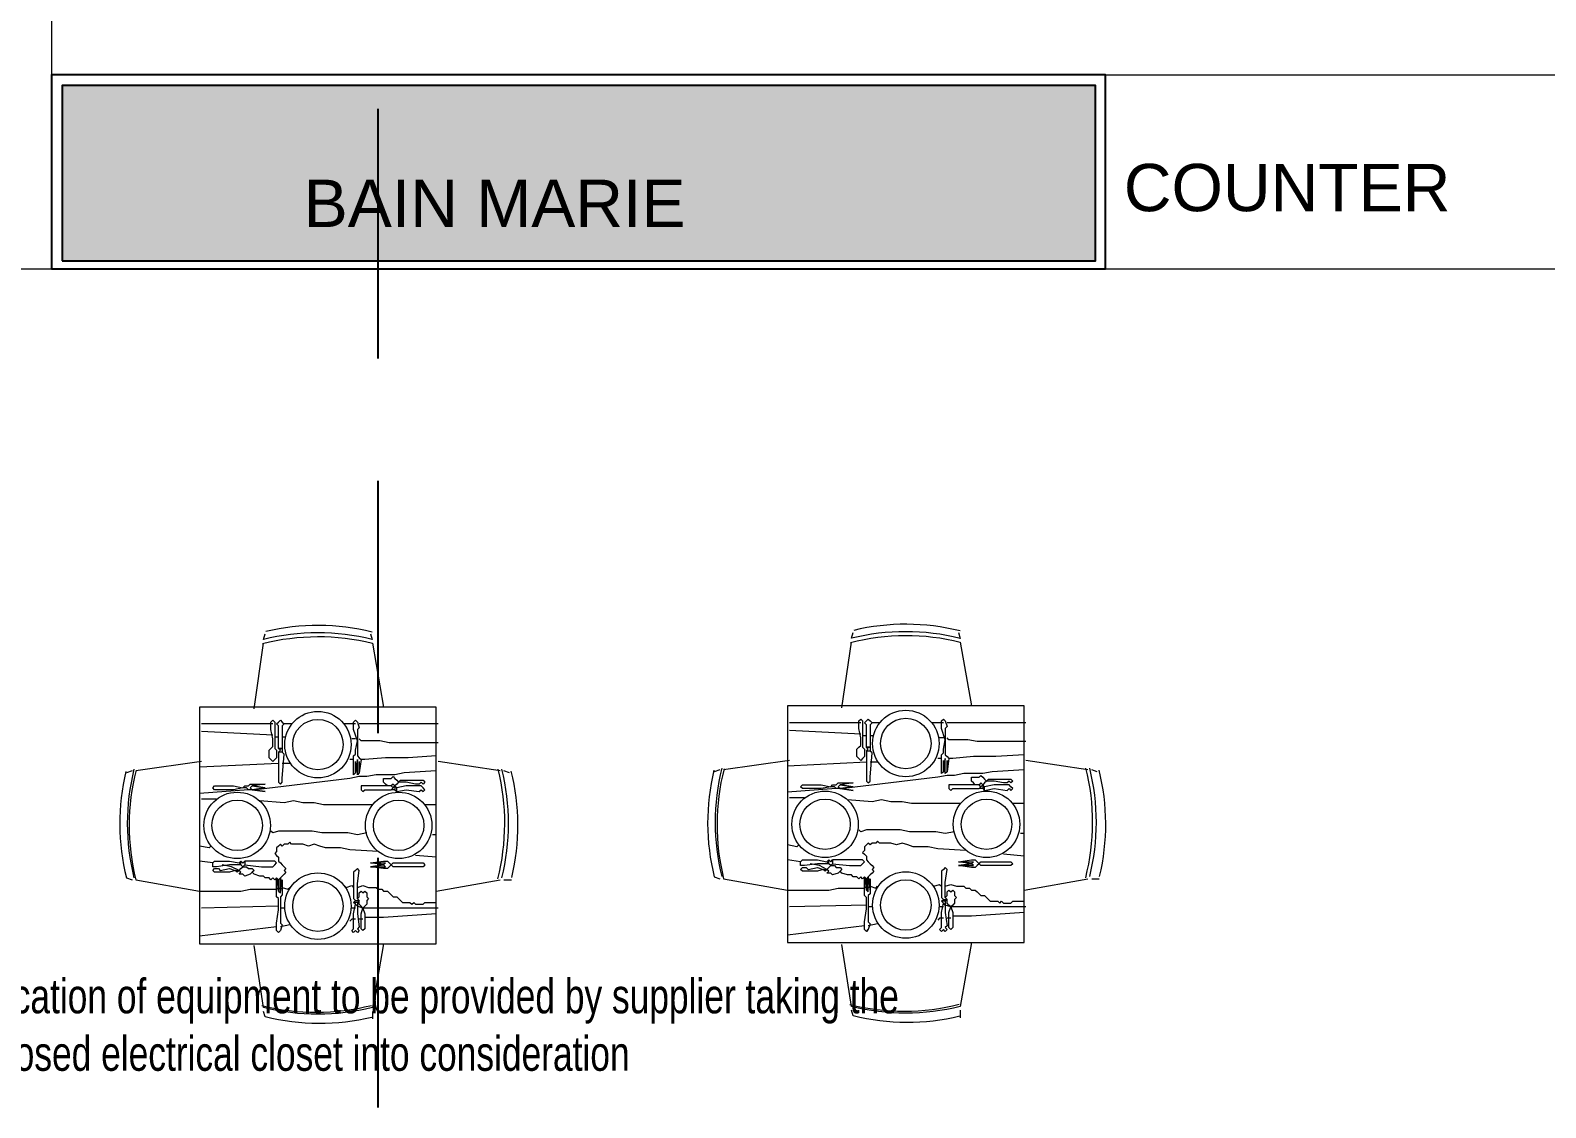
# Model space of a CAD drawing. Header units: metres. Extents: x -18745 to 220762, y -1579758 to -1356048.
# Drawn here: x 103619 to 107464, y -1381806 to -1379073 of the extents above; entities that cross this region are included whole.
import ezdxf

# ---------------------------------------------------------------- set-up
doc = ezdxf.new("R2010")
doc.units = ezdxf.units.M
doc.layers.get('0').update_dxf_attribs({"lineweight": 0})
doc.layers.add('A-100 - Copy$0$Medical Equipment and Furniture', color=8, linetype='Continuous', lineweight=0)
for name, color, linetype in [('A-100 - Copy$0$PDF2_Geometry', 8, 'Continuous'), ('A-100 - Copy$0$PDF_Geometry', 8, 'Continuous'), ('A-100 - Copy$0$PDF_Solid Fills', 8, 'Continuous'), ('A-100 - Copy$0$PDF_Text', 8, 'Continuous')]:
    doc.layers.add(name, color=color, linetype=linetype)
doc.styles.add('A-100 - Copy$0$PDF Arial', font='arial.ttf')
doc.styles.add('A-100 - Copy$0$X3G_ENTITY_257CFD', font='swisscl.ttf', dxfattribs={"height": 200})

# ---------------------------------------------------------------- blocks, each defined once
blk = doc.blocks.new('A-100 - Copy$0$A$C02230961')
at = {"layer": 'A-100 - Copy$0$PDF_Solid Fills'}
h = blk.add_hatch(color=256, dxfattribs=at)
h.dxf.hatch_style = 1
h.paths.add_polyline_path([(5706.6, -12521.1), (3084.3, -12521.1), (3084.3, -12965.8), (5706.6, -12965.8)])
h.paths.add_polyline_path([(3258.9, -7978.8), (3258.9, -7662.2), (4902.9, -7662.2), (4902.9, -7978.8)], flags=16)
h.paths.add_polyline_path([(2470.5, -8174.2), (5799, -8174.2), (5799, -7426.3), (2470.5, -7426.3)])
h.paths.add_polyline_path([(3646.7, -12958.7), (4882.1, -12958.7), (4882.1, -12661.7), (3646.7, -12661.7)], flags=24)
at = {"layer": 'A-100 - Copy$0$PDF2_Geometry', "lineweight": 25, "elevation": -2.4}
for points in [[(3057.3, -12986), (5731.6, -12986), (5731.6, -12494.2), (3057.3, -12494.2)], [(3084.3, -12965.8), (5706.6, -12965.8), (5706.6, -12521.1), (3084.3, -12521.1)]]:
    blk.add_lwpolyline(points, close=True, dxfattribs=at)
at = {"layer": 'A-100 - Copy$0$PDF2_Geometry', "lineweight": 5, "elevation": -2.4}
for points in [[(3866.8, -13911.9), (3871, -13926.3, 0.122576), (3595.3, -13926.2), (3600, -13911.9)], [(5084.6, -13933.8, -0.124036), (5363.2, -13932.9), (5391.8, -14094.9)], [(5358.4, -13909), (5362.6, -13923.5, 0.122576), (5086.9, -13923.3), (5091.6, -13909)], [(3593, -13936.6, -0.124036), (3871.6, -13935.7), (3900.2, -14097.7)], [(3246.4, -14260.9, 0.120122), (3247.5, -14531.2), (3261.8, -14536)], [(3272.2, -14257.4, 0.124036), (3271.3, -14536), (3433.3, -14564.6), (3452.3, -14564.6), (3480.9, -14564.6), (3509.5, -14564.6), (3538.1, -14564.6), (3561.9, -14559.8), (3590.5, -14559.8), (3609.6, -14559.8), (3628.6, -14559.8), (3633.4, -14555.1), (3638.1, -14559.8), (3642.9, -14555.1), (3657.2, -14559.8), (3662, -14555.1)], [(4738, -14258, 0.120122), (4739.1, -14528.4), (4753.4, -14533.2)], [(4763.8, -14254.6, 0.124036), (4762.9, -14533.2), (4924.9, -14561.8), (4943.9, -14561.8), (4972.5, -14561.8), (5001.1, -14561.8), (5029.7, -14561.8), (5053.5, -14557), (5082.1, -14557), (5101.2, -14557), (5120.2, -14557), (5125, -14552.2), (5129.7, -14557), (5134.5, -14552.2), (5148.8, -14557), (5153.6, -14552.2)], [(3900.2, -14698), (3871.6, -14860, -0.122576), (3595.3, -14860), (3571.4, -14702.7)], [(5391.8, -14695.2), (5363.2, -14857.2, -0.122576), (5086.9, -14857.2), (5063, -14699.9)], [(3870.4, -14884.9, -0.120122), (3600, -14883.8), (3595.3, -14869.5)], [(5362, -14882.1, -0.120122), (5091.6, -14881), (5086.9, -14866.7)]]:
    blk.add_lwpolyline(points, format="xyb", dxfattribs=at)
for points in [[(3571.4, -14102.4), (3595.3, -13935.7)], [(5063, -14099.6), (5086.9, -13932.9)], [(3619.1, -14140.6), (3438, -14140.6)], [(3619.1, -14131), (3619.1, -14131)], [(3619.1, -14131), (3619.1, -14131)], [(3623.9, -14135.8), (3623.9, -14135.8)], [(3633.4, -14212), (3633.4, -14250.1), (3633.4, -14288.2), (3638.1, -14293), (3642.9, -14288.2), (3642.9, -14278.7), (3647.7, -14216.8), (3642.9, -14212), (3633.4, -14212), (3638.1, -14207.3), (3633.4, -14202.5), (3633.4, -14173.9), (3633.4, -14145.3), (3628.6, -14140.6), (3633.4, -14135.8), (3638.1, -14131), (3642.9, -14135.8), (3647.7, -14140.6), (3642.9, -14145.3), (3642.9, -14173.9), (3642.9, -14202.5), (3642.9, -14212)], [(3628.6, -14140.6), (3628.6, -14140.6)], [(3633.4, -14135.8), (3633.4, -14135.8)], [(3642.9, -14135.8), (3642.9, -14135.8)], [(3642.9, -14135.8), (3642.9, -14135.8)], [(3666.7, -14140.6), (3647.7, -14140.6)], [(3828.7, -14140.6), (3800.1, -14140.6)], [(3828.7, -14131), (3828.7, -14131)], [(3833.5, -14135.8), (3828.7, -14131)], [(3833.5, -14135.8), (3833.5, -14135.8)], [(3833.5, -14135.8), (3833.5, -14135.8)], [(4038.4, -14140.6), (3838.3, -14140.6)], [(5110.7, -14137.7), (4929.6, -14137.7)], [(5110.7, -14128.2), (5110.7, -14128.2)], [(5110.7, -14128.2), (5110.7, -14128.2)], [(5115.4, -14133), (5115.4, -14133)], [(5125, -14209.2), (5125, -14247.3), (5125, -14285.4), (5129.7, -14290.2), (5134.5, -14285.4), (5134.5, -14275.9), (5139.3, -14214), (5134.5, -14209.2), (5125, -14209.2), (5129.7, -14204.4), (5125, -14199.7), (5125, -14171.1), (5125, -14142.5), (5120.2, -14137.7), (5125, -14133), (5129.7, -14128.2), (5134.5, -14133), (5139.3, -14137.7), (5134.5, -14142.5), (5134.5, -14171.1), (5134.5, -14199.7), (5134.5, -14209.2)], [(5120.2, -14137.7), (5120.2, -14137.7)], [(5125, -14133), (5125, -14133)], [(5134.5, -14133), (5134.5, -14133)], [(5134.5, -14133), (5134.5, -14133)], [(5158.3, -14137.7), (5139.3, -14137.7)], [(5320.3, -14137.7), (5291.7, -14137.7)], [(5320.3, -14128.2), (5320.3, -14128.2)], [(5325.1, -14133), (5320.3, -14128.2)], [(5325.1, -14133), (5325.1, -14133)], [(5325.1, -14133), (5325.1, -14133)], [(5529.9, -14137.7), (5329.8, -14137.7)], [(3619.1, -14169.1), (3438, -14159.6)], [(3633.4, -14173.9), (3623.9, -14173.9)], [(3652.4, -14173.9), (3642.9, -14173.9)], [(3828.7, -14178.7), (3819.2, -14178.7)], [(4038.4, -14188.2), (3914.5, -14188.2), (3890.7, -14183.4), (3862.1, -14183.4), (3843, -14183.4), (3838.3, -14178.7)], [(5110.7, -14166.3), (4929.6, -14156.8)], [(5125, -14171.1), (5115.4, -14171.1)], [(5144, -14171.1), (5134.5, -14171.1)], [(5320.3, -14175.8), (5310.8, -14175.8)], [(5529.9, -14185.4), (5406.1, -14185.4), (5382.2, -14180.6), (5353.7, -14180.6), (5334.6, -14180.6), (5329.8, -14175.8)], [(3614.3, -14202.5), (3614.3, -14202.5)], [(3619.1, -14197.7), (3619.1, -14197.7)], [(3619.1, -14197.7), (3619.1, -14197.7)], [(3623.9, -14193), (3623.9, -14193)], [(3623.9, -14202.5), (3623.9, -14202.5)], [(3623.9, -14202.5), (3623.9, -14202.5)], [(3628.6, -14207.3), (3628.6, -14207.3)], [(3642.9, -14202.5), (3633.4, -14202.5), (3642.9, -14202.5)], [(3633.4, -14202.5), (3633.4, -14202.5)], [(3633.4, -14212), (3633.4, -14212)], [(3642.9, -14202.5), (3642.9, -14202.5)], [(3642.9, -14212), (3642.9, -14212)], [(3824, -14221.5), (3824, -14221.5)], [(3828.7, -14216.8), (3828.7, -14216.8)], [(3833.5, -14212), (3833.5, -14212)], [(4033.6, -14221.5), (3962.1, -14226.3), (3905, -14226.3), (3852.5, -14231.1), (3843, -14231.1)], [(5105.9, -14199.7), (5105.9, -14199.7)], [(5110.7, -14194.9), (5110.7, -14194.9)], [(5110.7, -14194.9), (5110.7, -14194.9)], [(5115.4, -14190.1), (5115.4, -14190.1)], [(5115.4, -14199.7), (5115.4, -14199.7)], [(5115.4, -14199.7), (5115.4, -14199.7)], [(5120.2, -14204.4), (5120.2, -14204.4)], [(5134.5, -14199.7), (5125, -14199.7), (5134.5, -14199.7)], [(5125, -14199.7), (5125, -14199.7)], [(5125, -14209.2), (5125, -14209.2)], [(5134.5, -14199.7), (5134.5, -14199.7)], [(5134.5, -14209.2), (5134.5, -14209.2)], [(5315.5, -14218.7), (5315.5, -14218.7)], [(5320.3, -14214), (5320.3, -14214)], [(5325.1, -14209.2), (5325.1, -14209.2)], [(5329.8, -14223.5), (5329.8, -14223.5)], [(5525.2, -14218.7), (5453.7, -14223.5), (5396.5, -14223.5), (5344.1, -14228.3), (5334.6, -14228.3)], [(3261.8, -14259.7), (3247.5, -14264.4)], [(3438, -14235.8), (3271.3, -14259.7)], [(3633.4, -14240.6), (3433.3, -14250.1)], [(4033.6, -14259.7), (3952.6, -14264.4), (3928.8, -14269.2), (3900.2, -14269.2), (3881.1, -14269.2), (3857.3, -14274), (3838.3, -14274), (3814.4, -14278.7), (3576.2, -14307.3)], [(3614.3, -14231.1), (3614.3, -14231.1)], [(3623.9, -14231.1), (3623.9, -14231.1)], [(3662, -14240.6), (3642.9, -14240.6)], [(3824, -14231.1), (3814.4, -14231.1)], [(3828.7, -14235.8), (3828.7, -14235.8)], [(3828.7, -14264.4), (3828.7, -14264.4)], [(3833.5, -14231.1), (3833.5, -14231.1)], [(3833.5, -14231.1), (3833.5, -14231.1)], [(3838.3, -14226.3), (3838.3, -14226.3)], [(3838.3, -14235.8), (3838.3, -14235.8)], [(3838.3, -14264.4), (3838.3, -14264.4)], [(4195.6, -14259.7), (4038.4, -14235.8)], [(4219.4, -14264.4), (4205.1, -14259.7)], [(4753.4, -14256.8), (4739.1, -14261.6)], [(4929.6, -14233), (4762.9, -14256.8)], [(5125, -14237.8), (4924.9, -14247.3)], [(5525.2, -14256.8), (5444.2, -14261.6), (5420.4, -14266.4), (5391.8, -14266.4), (5372.7, -14266.4), (5348.9, -14271.1), (5329.8, -14271.1), (5306, -14275.9), (5067.8, -14304.5)], [(5105.9, -14228.3), (5105.9, -14228.3)], [(5115.4, -14228.3), (5115.4, -14228.3)], [(5153.6, -14237.8), (5134.5, -14237.8)], [(5315.5, -14228.3), (5306, -14228.3)], [(5320.3, -14233), (5320.3, -14233)], [(5320.3, -14261.6), (5320.3, -14261.6)], [(5325.1, -14228.3), (5325.1, -14228.3)], [(5325.1, -14228.3), (5325.1, -14228.3)], [(5329.8, -14233), (5329.8, -14233)], [(5329.8, -14261.6), (5329.8, -14261.6)], [(5687.2, -14256.8), (5529.9, -14233)], [(5711, -14261.6), (5696.7, -14256.8)], [(3466.6, -14302.5), (3466.6, -14302.5)], [(3466.6, -14302.5), (3466.6, -14302.5)], [(3466.6, -14302.5), (3466.6, -14302.5)], [(3471.4, -14297.8), (3471.4, -14297.8)], [(3552.4, -14302.5), (3552.4, -14302.5)], [(3557.2, -14297.8), (3557.2, -14297.8)], [(3566.7, -14297.8), (3566.7, -14297.8)], [(3600, -14293), (3600, -14293)], [(3600, -14302.5), (3600, -14302.5)], [(3600, -14302.5), (3600, -14302.5)], [(3633.4, -14288.2), (3633.4, -14288.2)], [(3642.9, -14288.2), (3642.9, -14288.2)], [(3924, -14302.5), (3919.2, -14297.8), (3881.1, -14297.8), (3843, -14297.8), (3843, -14307.3), (3847.8, -14312.1), (3852.5, -14307.3), (3919.2, -14307.3)], [(3843, -14297.8), (3843, -14297.8)], [(3900.2, -14278.7), (3900.2, -14278.7)], [(3900.2, -14288.2), (3900.2, -14288.2)], [(3928.8, -14307.3), (3933.5, -14312.1), (3957.4, -14307.3), (3990.7, -14312.1), (3995.5, -14307.3), (4000.2, -14312.1), (4005, -14307.3), (4000.2, -14302.5), (3995.5, -14297.8), (3957.4, -14297.8), (3933.5, -14302.5), (3928.8, -14297.8)], [(3928.8, -14297.8), (3928.8, -14297.8)], [(3933.5, -14283.5), (3933.5, -14283.5)], [(3933.5, -14283.5), (3933.5, -14283.5)], [(3933.5, -14293), (3933.5, -14293)], [(3933.5, -14312.1), (3933.5, -14302.5)], [(3938.3, -14288.2), (3938.3, -14288.2)], [(3995.5, -14297.8), (3995.5, -14297.8)], [(3995.5, -14297.8), (3995.5, -14297.8)], [(4000.2, -14283.5), (4000.2, -14283.5)], [(4000.2, -14283.5), (4000.2, -14283.5)], [(4000.2, -14302.5), (4000.2, -14302.5)], [(4958.2, -14299.7), (4958.2, -14299.7)], [(4958.2, -14299.7), (4958.2, -14299.7)], [(4958.2, -14299.7), (4958.2, -14299.7)], [(4963, -14295), (4963, -14295)], [(5044, -14299.7), (5044, -14299.7)], [(5048.7, -14295), (5048.7, -14295)], [(5058.3, -14295), (5058.3, -14295)], [(5091.6, -14290.2), (5091.6, -14290.2)], [(5091.6, -14299.7), (5091.6, -14299.7)], [(5091.6, -14299.7), (5091.6, -14299.7)], [(5125, -14285.4), (5125, -14285.4)], [(5134.5, -14285.4), (5134.5, -14285.4)], [(5415.6, -14299.7), (5410.8, -14295), (5372.7, -14295), (5334.6, -14295), (5334.6, -14304.5), (5339.4, -14309.3), (5344.1, -14304.5), (5410.8, -14304.5)], [(5334.6, -14295), (5334.6, -14295)], [(5391.8, -14275.9), (5391.8, -14275.9)], [(5391.8, -14285.4), (5391.8, -14285.4)], [(5420.4, -14304.5), (5425.1, -14309.3), (5449, -14304.5), (5482.3, -14309.3), (5487.1, -14304.5), (5491.8, -14309.3), (5496.6, -14304.5), (5491.8, -14299.7), (5487.1, -14295), (5449, -14295), (5425.1, -14299.7), (5420.4, -14295)], [(5420.4, -14295), (5420.4, -14295)], [(5425.1, -14280.7), (5425.1, -14280.7)], [(5425.1, -14280.7), (5425.1, -14280.7)], [(5425.1, -14290.2), (5425.1, -14290.2)], [(5425.1, -14309.3), (5425.1, -14299.7)], [(5429.9, -14285.4), (5429.9, -14285.4)], [(5487.1, -14295), (5487.1, -14295)], [(5487.1, -14295), (5487.1, -14295)], [(5491.8, -14280.7), (5491.8, -14280.7)], [(5491.8, -14280.7), (5491.8, -14280.7)], [(5491.8, -14299.7), (5491.8, -14299.7)], [(3557.2, -14307.3), (3433.3, -14316.8)], [(3476.2, -14331.1), (3438, -14331.1)], [(3557.2, -14307.3), (3557.2, -14307.3)], [(3566.7, -14307.3), (3566.7, -14307.3)], [(3871.6, -14345.4), (3843, -14345.4), (3804.9, -14345.4), (3776.3, -14345.4), (3747.7, -14345.4), (3723.9, -14340.7), (3695.3, -14340.7), (3671.5, -14335.9), (3647.7, -14340.7), (3585.7, -14335.9)], [(3600, -14312.1), (3600, -14312.1)], [(3843, -14307.3), (3843, -14307.3)], [(3919.2, -14307.3), (3919.2, -14307.3)], [(3928.8, -14307.3), (3928.8, -14307.3)], [(4000.2, -14312.1), (4000.2, -14312.1)], [(5048.7, -14304.5), (4924.9, -14314)], [(4967.7, -14328.3), (4929.6, -14328.3)], [(5048.7, -14304.5), (5048.7, -14304.5)], [(5058.3, -14304.5), (5058.3, -14304.5)], [(5363.2, -14342.6), (5334.6, -14342.6), (5296.5, -14342.6), (5267.9, -14342.6), (5239.3, -14342.6), (5215.5, -14337.8), (5186.9, -14337.8), (5163.1, -14333.1), (5139.3, -14337.8), (5077.3, -14333.1)], [(5091.6, -14309.3), (5091.6, -14309.3)], [(5334.6, -14304.5), (5334.6, -14304.5)], [(5410.8, -14304.5), (5410.8, -14304.5)], [(5420.4, -14304.5), (5420.4, -14304.5)], [(5491.8, -14309.3), (5491.8, -14309.3)], [(4033.6, -14345.4), (4005, -14345.4)], [(5525.2, -14342.6), (5496.6, -14342.6)], [(3857.3, -14416.9), (3833.5, -14421.7), (3809.7, -14416.9), (3790.6, -14416.9), (3762, -14416.9), (3743, -14416.9), (3719.1, -14412.1), (3700.1, -14412.1), (3681, -14412.1), (3662, -14412.1), (3652.4, -14412.1), (3633.4, -14412.1), (3619.1, -14416.9), (3614.3, -14412.1)], [(5348.9, -14414.1), (5325.1, -14418.8), (5301.3, -14414.1), (5282.2, -14414.1), (5253.6, -14414.1), (5234.6, -14414.1), (5210.7, -14409.3), (5191.7, -14409.3), (5172.6, -14409.3), (5153.6, -14409.3), (5144, -14409.3), (5125, -14409.3), (5110.7, -14414.1), (5105.9, -14409.3)], [(3461.9, -14450.2), (3457.1, -14455), (3433.3, -14450.2)], [(3885.9, -14464.5), (3814.4, -14459.8), (3790.6, -14455), (3771.6, -14455), (3752.5, -14455), (3738.2, -14450.2), (3723.9, -14445.5), (3709.6, -14450.2), (3695.3, -14445.5), (3685.8, -14445.5), (3676.3, -14445.5), (3666.7, -14445.5), (3662, -14440.7), (3657.2, -14445.5), (3647.7, -14445.5), (3642.9, -14450.2), (3638.1, -14445.5), (3633.4, -14450.2), (3628.6, -14455), (3628.6, -14464.5), (3623.9, -14469.3), (3628.6, -14474.1), (3633.4, -14478.8), (3633.4, -14488.4), (3638.1, -14493.1), (3642.9, -14497.9), (3647.7, -14502.6), (3652.4, -14507.4), (3647.7, -14512.2), (3652.4, -14516.9), (3647.7, -14521.7), (3642.9, -14526.5), (3638.1, -14531.2), (3633.4, -14536), (3628.6, -14531.2), (3623.9, -14536), (3619.1, -14531.2), (3614.3, -14536), (3609.6, -14531.2), (3600, -14531.2), (3595.3, -14526.5), (3585.7, -14526.5), (3571.4, -14521.7), (3566.7, -14516.9)], [(4033.6, -14421.7), (4024.1, -14421.7)], [(4953.5, -14447.4), (4948.7, -14452.2), (4924.9, -14447.4)], [(5377.5, -14461.7), (5306, -14456.9), (5282.2, -14452.2), (5263.1, -14452.2), (5244.1, -14452.2), (5229.8, -14447.4), (5215.5, -14442.7), (5201.2, -14447.4), (5186.9, -14442.7), (5177.4, -14442.7), (5167.9, -14442.7), (5158.3, -14442.7), (5153.6, -14437.9), (5148.8, -14442.7), (5139.3, -14442.7), (5134.5, -14447.4), (5129.7, -14442.7), (5125, -14447.4), (5120.2, -14452.2), (5120.2, -14461.7), (5115.4, -14466.5), (5120.2, -14471.2), (5125, -14476), (5125, -14485.5), (5129.7, -14490.3), (5134.5, -14495.1), (5139.3, -14499.8), (5144, -14504.6), (5139.3, -14509.4), (5144, -14514.1), (5139.3, -14518.9), (5134.5, -14523.6), (5129.7, -14528.4), (5125, -14533.2), (5120.2, -14528.4), (5115.4, -14533.2), (5110.7, -14528.4), (5105.9, -14533.2), (5101.2, -14528.4), (5091.6, -14528.4), (5086.9, -14523.6), (5077.3, -14523.6), (5063, -14518.9), (5058.3, -14514.1)], [(5525.2, -14418.8), (5515.7, -14418.8)], [(3466.6, -14493.1), (3433.3, -14488.4)], [(3471.4, -14488.4), (3471.4, -14488.4)], [(3471.4, -14488.4), (3471.4, -14488.4)], [(3533.3, -14493.1), (3538.1, -14497.9), (3538.1, -14488.4)], [(3547.6, -14497.9), (3590.5, -14502.6), (3619.1, -14502.6), (3623.9, -14497.9), (3628.6, -14493.1), (3623.9, -14488.4), (3614.3, -14488.4), (3547.6, -14488.4)], [(3547.6, -14488.4), (3547.6, -14488.4)], [(3866.8, -14493.1), (3866.8, -14493.1)], [(3866.8, -14493.1), (3866.8, -14493.1)], [(3914.5, -14493.1), (3914.5, -14493.1)], [(4033.6, -14478.8), (3981.2, -14474.1)], [(4000.2, -14493.1), (4000.2, -14493.1)], [(4958.2, -14490.3), (4924.9, -14485.5)], [(4963, -14485.5), (4963, -14485.5)], [(4963, -14485.5), (4963, -14485.5)], [(5024.9, -14509.4), (5005.9, -14499.8), (4982, -14495.1)], [(5024.9, -14490.3), (5029.7, -14495.1), (5029.7, -14485.5)], [(5029.7, -14495.1), (5029.7, -14495.1)], [(5039.2, -14495.1), (5082.1, -14499.8), (5110.7, -14499.8), (5115.4, -14495.1), (5120.2, -14490.3), (5115.4, -14485.5), (5105.9, -14485.5), (5039.2, -14485.5)], [(5039.2, -14485.5), (5039.2, -14485.5)], [(5039.2, -14495.1), (5039.2, -14495.1)], [(5115.4, -14495.1), (5115.4, -14495.1)], [(5358.4, -14490.3), (5358.4, -14490.3)], [(5358.4, -14490.3), (5358.4, -14490.3)], [(5391.8, -14495.1), (5391.8, -14495.1)], [(5391.8, -14495.1), (5391.8, -14495.1)], [(5406.1, -14490.3), (5406.1, -14490.3)], [(5525.2, -14476), (5472.8, -14471.2)], [(5491.8, -14490.3), (5491.8, -14490.3)], [(5496.6, -14495.1), (5496.6, -14495.1)], [(5496.6, -14495.1), (5496.6, -14495.1)], [(3466.6, -14502.6), (3466.6, -14502.6)], [(3466.6, -14502.6), (3466.6, -14502.6)], [(3466.6, -14512.2), (3466.6, -14512.2)], [(3466.6, -14512.2), (3466.6, -14512.2)], [(3471.4, -14516.9), (3471.4, -14516.9)], [(3476.2, -14502.6), (3476.2, -14502.6)], [(3533.3, -14512.2), (3514.3, -14502.6), (3490.5, -14497.9)], [(3533.3, -14512.2), (3533.3, -14512.2)], [(3533.3, -14512.2), (3533.3, -14512.2)], [(3538.1, -14497.9), (3538.1, -14497.9)], [(3538.1, -14507.4), (3538.1, -14507.4)], [(3542.9, -14521.7), (3542.9, -14521.7)], [(3547.6, -14497.9), (3547.6, -14497.9)], [(3561.9, -14521.7), (3561.9, -14521.7)], [(3566.7, -14507.4), (3566.7, -14507.4)], [(3623.9, -14497.9), (3623.9, -14497.9)], [(3633.4, -14669.4), (3628.6, -14664.6), (3628.6, -14655.1), (3628.6, -14645.6), (3633.4, -14612.2), (3633.4, -14593.2), (3633.4, -14583.6), (3628.6, -14578.9), (3628.6, -14569.3), (3628.6, -14531.2), (3633.4, -14564.6), (3633.4, -14536), (3633.4, -14564.6), (3638.1, -14569.3), (3638.1, -14531.2), (3642.9, -14564.6), (3642.9, -14536), (3642.9, -14564.6), (3642.9, -14574.1), (3638.1, -14578.9), (3638.1, -14588.4), (3638.1, -14617), (3638.1, -14645.6), (3642.9, -14650.3), (3638.1, -14664.6), (3633.4, -14669.4), (3638.1, -14664.6)], [(3628.6, -14531.2), (3628.6, -14531.2)], [(3638.1, -14531.2), (3638.1, -14531.2)], [(3838.3, -14588.4), (3833.5, -14583.6), (3838.3, -14578.9), (3838.3, -14569.3), (3843, -14564.6), (3847.8, -14569.3), (3852.5, -14564.6), (3857.3, -14569.3), (3857.3, -14578.9), (3862.1, -14583.6), (3857.3, -14588.4), (3857.3, -14597.9), (3852.5, -14602.7), (3847.8, -14607.5), (3852.5, -14621.8), (3852.5, -14650.3), (3852.5, -14659.9), (3847.8, -14664.6), (3843, -14659.9), (3843, -14650.3), (3843, -14621.8), (3847.8, -14607.5), (3843, -14602.7), (3838.3, -14597.9), (3838.3, -14588.4), (3833.5, -14583.6), (3833.5, -14545.5), (3838.3, -14512.2), (3833.5, -14507.4), (3828.7, -14512.2), (3824, -14516.9), (3824, -14583.6), (3828.7, -14588.4), (3838.3, -14588.4), (3833.5, -14593.2), (3833.5, -14602.7), (3833.5, -14621.8), (3838.3, -14655.1), (3833.5, -14659.9), (3838.3, -14664.6), (3833.5, -14669.4), (3828.7, -14664.6), (3824, -14669.4), (3819.2, -14664.6), (3824, -14659.9), (3824, -14621.8), (3828.7, -14597.9), (3824, -14593.2)], [(3828.7, -14512.2), (3828.7, -14512.2)], [(3833.5, -14507.4), (3833.5, -14507.4)], [(3866.8, -14502.6), (3866.8, -14502.6)], [(3866.8, -14502.6), (3866.8, -14502.6)], [(3900.2, -14497.9), (3900.2, -14497.9)], [(3900.2, -14497.9), (3900.2, -14497.9)], [(3914.5, -14502.6), (3914.5, -14502.6)], [(4000.2, -14502.6), (4000.2, -14502.6)], [(4005, -14497.9), (4005, -14497.9)], [(4005, -14497.9), (4005, -14497.9)], [(4958.2, -14499.8), (4958.2, -14499.8)], [(4958.2, -14499.8), (4958.2, -14499.8)], [(4958.2, -14509.4), (4958.2, -14509.4)], [(4958.2, -14509.4), (4958.2, -14509.4)], [(4963, -14514.1), (4963, -14514.1)], [(4967.7, -14499.8), (4967.7, -14499.8)], [(5024.9, -14509.4), (5024.9, -14509.4)], [(5024.9, -14509.4), (5024.9, -14509.4)], [(5029.7, -14504.6), (5029.7, -14504.6)], [(5034.5, -14518.9), (5034.5, -14518.9)], [(5053.5, -14518.9), (5053.5, -14518.9)], [(5058.3, -14504.6), (5058.3, -14504.6)], [(5125, -14666.6), (5120.2, -14661.8), (5120.2, -14652.3), (5120.2, -14642.8), (5125, -14609.4), (5125, -14590.3), (5125, -14580.8), (5120.2, -14576.1), (5120.2, -14566.5), (5120.2, -14528.4), (5125, -14561.8), (5125, -14533.2), (5125, -14561.8), (5129.7, -14566.5), (5129.7, -14528.4), (5134.5, -14561.8), (5134.5, -14533.2), (5134.5, -14561.8), (5134.5, -14571.3), (5129.7, -14576.1), (5129.7, -14585.6), (5129.7, -14614.2), (5129.7, -14642.8), (5134.5, -14647.5), (5129.7, -14661.8), (5125, -14666.6), (5129.7, -14661.8)], [(5120.2, -14528.4), (5120.2, -14528.4)], [(5125, -14533.2), (5125, -14533.2)], [(5129.7, -14528.4), (5129.7, -14528.4)], [(5134.5, -14533.2), (5134.5, -14533.2)], [(5329.8, -14585.6), (5325.1, -14580.8), (5329.8, -14576.1), (5329.8, -14566.5), (5334.6, -14561.8), (5339.4, -14566.5), (5344.1, -14561.8), (5348.9, -14566.5), (5348.9, -14576.1), (5353.7, -14580.8), (5348.9, -14585.6), (5348.9, -14595.1), (5344.1, -14599.9), (5339.4, -14604.6), (5344.1, -14618.9), (5344.1, -14647.5), (5344.1, -14657.1), (5339.4, -14661.8), (5334.6, -14657.1), (5334.6, -14647.5), (5334.6, -14618.9), (5339.4, -14604.6), (5334.6, -14599.9), (5329.8, -14595.1), (5329.8, -14585.6), (5325.1, -14580.8), (5325.1, -14542.7), (5329.8, -14509.4), (5325.1, -14504.6), (5320.3, -14509.4), (5315.5, -14514.1), (5315.5, -14580.8), (5320.3, -14585.6), (5329.8, -14585.6), (5325.1, -14590.3), (5325.1, -14599.9), (5325.1, -14618.9), (5329.8, -14652.3), (5325.1, -14657.1), (5329.8, -14661.8), (5325.1, -14666.6), (5320.3, -14661.8), (5315.5, -14666.6), (5310.8, -14661.8), (5315.5, -14657.1), (5315.5, -14618.9), (5320.3, -14595.1), (5315.5, -14590.3)], [(5320.3, -14509.4), (5320.3, -14509.4)], [(5325.1, -14504.6), (5325.1, -14504.6)], [(5358.4, -14499.8), (5358.4, -14499.8)], [(5358.4, -14499.8), (5358.4, -14499.8)], [(5406.1, -14499.8), (5406.1, -14499.8)], [(5491.8, -14499.8), (5491.8, -14499.8)], [(5525.2, -14561.8), (5687.2, -14533.2)], [(5696.7, -14533.2), (5715.8, -14533.2)], [(3633.4, -14536), (3633.4, -14536)], [(3633.4, -14564.6), (3633.4, -14564.6)], [(3638.1, -14569.3), (3638.1, -14569.3)], [(3642.9, -14536), (3642.9, -14536)], [(3642.9, -14564.6), (3642.9, -14564.6)], [(3800.1, -14550.3), (3804.9, -14555.1), (3819.2, -14550.3), (3824, -14555.1)], [(3833.5, -14555.1), (3847.8, -14550.3), (3862.1, -14555.1), (3871.6, -14555.1), (3881.1, -14555.1), (3885.9, -14559.8), (3895.4, -14559.8), (3900.2, -14564.6), (3909.7, -14564.6), (3914.5, -14569.3), (3919.2, -14574.1), (3924, -14578.9), (3933.5, -14578.9), (3938.3, -14583.6), (3943.1, -14588.4), (3947.8, -14593.2), (3957.4, -14593.2), (3966.9, -14593.2), (3971.7, -14597.9), (3976.4, -14593.2), (3981.2, -14597.9), (3990.7, -14597.9), (4000.2, -14597.9), (4005, -14593.2), (4033.6, -14593.2)], [(4033.6, -14564.6), (4195.6, -14536)], [(4205.1, -14536), (4224.2, -14536)], [(5125, -14561.8), (5125, -14561.8)], [(5129.7, -14566.5), (5129.7, -14566.5)], [(5134.5, -14561.8), (5134.5, -14561.8)], [(5134.5, -14571.3), (5134.5, -14571.3)], [(5291.7, -14547.5), (5296.5, -14552.2), (5310.8, -14547.5), (5315.5, -14552.2)], [(5325.1, -14552.2), (5339.4, -14547.5), (5353.7, -14552.2), (5363.2, -14552.2), (5372.7, -14552.2), (5377.5, -14557), (5387, -14557), (5391.8, -14561.8), (5401.3, -14561.8), (5406.1, -14566.5), (5410.8, -14571.3), (5415.6, -14576.1), (5425.1, -14576.1), (5429.9, -14580.8), (5434.7, -14585.6), (5439.4, -14590.3), (5449, -14590.3), (5458.5, -14590.3), (5463.2, -14595.1), (5468, -14590.3), (5472.8, -14595.1), (5482.3, -14595.1), (5491.8, -14595.1), (5496.6, -14590.3), (5525.2, -14590.3)], [(3633.4, -14602.7), (3438, -14607.5)], [(3628.6, -14578.9), (3628.6, -14578.9)], [(3633.4, -14583.6), (3633.4, -14583.6)], [(3638.1, -14588.4), (3638.1, -14588.4)], [(3647.7, -14607.5), (3638.1, -14607.5)], [(3642.9, -14574.1), (3642.9, -14574.1)], [(3828.7, -14607.5), (3819.2, -14607.5)], [(3833.5, -14593.2), (3824, -14593.2), (3828.7, -14588.4)], [(3824, -14593.2), (3824, -14593.2)], [(4038.4, -14607.5), (3847.8, -14607.5), (3833.5, -14602.7), (3828.7, -14597.9)], [(3833.5, -14593.2), (3833.5, -14593.2)], [(3838.3, -14597.9), (3838.3, -14597.9)], [(3843, -14602.7), (3843, -14602.7)], [(3843, -14602.7), (3843, -14602.7)], [(3852.5, -14602.7), (3852.5, -14602.7)], [(3852.5, -14602.7), (3852.5, -14602.7)], [(3857.3, -14597.9), (3857.3, -14597.9)], [(5125, -14599.9), (4929.6, -14604.6)], [(5120.2, -14576.1), (5120.2, -14576.1)], [(5125, -14580.8), (5125, -14580.8)], [(5129.7, -14585.6), (5129.7, -14585.6)], [(5139.3, -14604.6), (5129.7, -14604.6)], [(5320.3, -14604.6), (5310.8, -14604.6)], [(5325.1, -14590.3), (5315.5, -14590.3), (5320.3, -14585.6)], [(5315.5, -14590.3), (5315.5, -14590.3)], [(5529.9, -14604.6), (5339.4, -14604.6), (5325.1, -14599.9), (5320.3, -14595.1)], [(5325.1, -14590.3), (5325.1, -14590.3)], [(5329.8, -14595.1), (5329.8, -14595.1)], [(5334.6, -14599.9), (5334.6, -14599.9)], [(5334.6, -14599.9), (5334.6, -14599.9)], [(5344.1, -14599.9), (5344.1, -14599.9)], [(5344.1, -14599.9), (5344.1, -14599.9)], [(5348.9, -14595.1), (5348.9, -14595.1)], [(3828.7, -14636), (3819.2, -14636), (3814.4, -14640.8)], [(3847.8, -14636), (3838.3, -14636)], [(4033.6, -14621.8), (3900.2, -14631.3), (3871.6, -14631.3), (3852.5, -14631.3)], [(5153.6, -14647.5), (5129.7, -14652.3)], [(5320.3, -14633.2), (5310.8, -14633.2), (5306, -14638)], [(5339.4, -14633.2), (5329.8, -14633.2)], [(5525.2, -14618.9), (5391.8, -14628.5), (5363.2, -14628.5), (5344.1, -14628.5)], [(3628.6, -14655.1), (3433.3, -14678.9)], [(3633.4, -14669.4), (3633.4, -14669.4)], [(3662, -14650.3), (3638.1, -14655.1)], [(3638.1, -14664.6), (3638.1, -14664.6)], [(3638.1, -14664.6), (3638.1, -14664.6)], [(3824, -14659.9), (3824, -14659.9)], [(3838.3, -14664.6), (3838.3, -14664.6)], [(3847.8, -14664.6), (3847.8, -14664.6)], [(3847.8, -14664.6), (3847.8, -14664.6)], [(3847.8, -14664.6), (3847.8, -14664.6)], [(3847.8, -14664.6), (3847.8, -14664.6)], [(3847.8, -14664.6), (3847.8, -14664.6)], [(5120.2, -14652.3), (4924.9, -14676.1)], [(5125, -14666.6), (5125, -14666.6)], [(5129.7, -14661.8), (5129.7, -14661.8)], [(5129.7, -14661.8), (5129.7, -14661.8)], [(5315.5, -14657.1), (5315.5, -14657.1)], [(5329.8, -14661.8), (5329.8, -14661.8)], [(5339.4, -14661.8), (5339.4, -14661.8)], [(5339.4, -14661.8), (5339.4, -14661.8)], [(5339.4, -14661.8), (5339.4, -14661.8)], [(5339.4, -14661.8), (5339.4, -14661.8)], [(5339.4, -14661.8), (5339.4, -14661.8)], [(3871.6, -14869.5), (3871.6, -14888.6)], [(5363.2, -14866.7), (5363.2, -14885.7)]]:
    blk.add_lwpolyline(points, dxfattribs=at)
for points in [[(3433.3, -14097.7), (3433.3, -14698), (4033.6, -14698), (4033.6, -14097.7)], [(4924.9, -14094.9), (4924.9, -14695.2), (5525.2, -14695.2), (5525.2, -14094.9)], [(3609.6, -14207.3), (3614.3, -14202.5), (3619.1, -14197.7), (3619.1, -14188.2), (3619.1, -14178.7), (3614.3, -14154.8), (3614.3, -14145.3), (3614.3, -14135.8), (3619.1, -14131), (3623.9, -14135.8), (3623.9, -14145.3), (3623.9, -14154.8), (3623.9, -14173.9), (3623.9, -14193), (3623.9, -14202.5), (3628.6, -14207.3), (3628.6, -14216.8), (3628.6, -14226.3), (3623.9, -14231.1), (3619.1, -14235.8), (3614.3, -14231.1), (3609.6, -14226.3), (3609.6, -14216.8)], [(3828.7, -14235.8), (3828.7, -14264.4), (3824, -14269.2), (3824, -14231.1), (3824, -14221.5), (3828.7, -14216.8), (3828.7, -14207.3), (3833.5, -14183.4), (3824, -14154.8), (3824, -14145.3), (3824, -14135.8), (3828.7, -14131), (3833.5, -14135.8), (3838.3, -14150.1), (3833.5, -14154.8), (3833.5, -14183.4), (3833.5, -14212), (3833.5, -14221.5), (3838.3, -14226.3), (3843, -14231.1), (3838.3, -14264.4), (3838.3, -14235.8), (3838.3, -14264.4), (3833.5, -14269.2), (3833.5, -14231.1), (3828.7, -14264.4)], [(5101.2, -14204.4), (5105.9, -14199.7), (5110.7, -14194.9), (5110.7, -14185.4), (5110.7, -14175.8), (5105.9, -14152), (5105.9, -14142.5), (5105.9, -14133), (5110.7, -14128.2), (5115.4, -14133), (5115.4, -14142.5), (5115.4, -14152), (5115.4, -14171.1), (5115.4, -14190.1), (5115.4, -14199.7), (5120.2, -14204.4), (5120.2, -14214), (5120.2, -14223.5), (5115.4, -14228.3), (5110.7, -14233), (5105.9, -14228.3), (5101.2, -14223.5), (5101.2, -14214)], [(5320.3, -14233), (5320.3, -14261.6), (5315.5, -14266.4), (5315.5, -14228.3), (5315.5, -14218.7), (5320.3, -14214), (5320.3, -14204.4), (5325.1, -14180.6), (5315.5, -14152), (5315.5, -14142.5), (5315.5, -14133), (5320.3, -14128.2), (5325.1, -14133), (5329.8, -14147.3), (5325.1, -14152), (5325.1, -14180.6), (5325.1, -14209.2), (5325.1, -14218.7), (5329.8, -14223.5), (5334.6, -14228.3), (5329.8, -14261.6), (5329.8, -14233), (5329.8, -14261.6), (5325.1, -14266.4), (5325.1, -14228.3), (5320.3, -14261.6)], [(3466.6, -14302.5), (3471.4, -14297.8), (3480.9, -14297.8), (3490.5, -14297.8), (3519, -14297.8), (3542.9, -14302.5), (3519, -14307.3), (3490.5, -14307.3), (3480.9, -14307.3), (3471.4, -14307.3)], [(3557.2, -14307.3), (3552.4, -14302.5), (3542.9, -14302.5), (3547.6, -14297.8), (3557.2, -14297.8), (3561.9, -14293), (3571.4, -14293), (3600, -14293), (3566.7, -14297.8), (3600, -14302.5), (3566.7, -14307.3), (3600, -14312.1), (3566.7, -14307.3)], [(3566.7, -14307.3), (3600, -14302.5), (3566.7, -14297.8), (3561.9, -14302.5)], [(3924, -14274), (3928.8, -14278.7), (3933.5, -14283.5), (3938.3, -14288.2), (3943.1, -14283.5), (3962.1, -14283.5), (3981.2, -14283.5), (3990.7, -14283.5), (4000.2, -14283.5), (4005, -14288.2), (4000.2, -14293), (3995.5, -14288.2), (3990.7, -14293), (3981.2, -14293), (3957.4, -14288.2), (3947.8, -14288.2), (3938.3, -14288.2), (3933.5, -14293), (3928.8, -14297.8), (3924, -14293), (3919.2, -14297.8), (3909.7, -14297.8), (3905, -14293), (3900.2, -14288.2), (3900.2, -14278.7), (3909.7, -14278.7), (3919.2, -14278.7)], [(3928.8, -14307.3), (3919.2, -14307.3), (3924, -14302.5), (3928.8, -14297.8)], [(4958.2, -14299.7), (4963, -14295), (4972.5, -14295), (4982, -14295), (5010.6, -14295), (5034.5, -14299.7), (5010.6, -14304.5), (4982, -14304.5), (4972.5, -14304.5), (4963, -14304.5)], [(5048.7, -14304.5), (5044, -14299.7), (5034.5, -14299.7), (5039.2, -14295), (5048.7, -14295), (5053.5, -14290.2), (5063, -14290.2), (5091.6, -14290.2), (5058.3, -14295), (5091.6, -14299.7), (5058.3, -14304.5), (5091.6, -14309.3), (5058.3, -14304.5)], [(5058.3, -14304.5), (5091.6, -14299.7), (5058.3, -14295), (5053.5, -14299.7)], [(5415.6, -14271.1), (5420.4, -14275.9), (5425.1, -14280.7), (5429.9, -14285.4), (5434.7, -14280.7), (5453.7, -14280.7), (5472.8, -14280.7), (5482.3, -14280.7), (5491.8, -14280.7), (5496.6, -14285.4), (5491.8, -14290.2), (5487.1, -14285.4), (5482.3, -14290.2), (5472.8, -14290.2), (5449, -14285.4), (5439.4, -14285.4), (5429.9, -14285.4), (5425.1, -14290.2), (5420.4, -14295), (5415.6, -14290.2), (5410.8, -14295), (5401.3, -14295), (5396.5, -14290.2), (5391.8, -14285.4), (5391.8, -14275.9), (5401.3, -14275.9), (5410.8, -14275.9)], [(5420.4, -14304.5), (5410.8, -14304.5), (5415.6, -14299.7), (5420.4, -14295)], [(3542.9, -14493.1), (3547.6, -14488.4), (3547.6, -14497.9), (3542.9, -14502.6), (3538.1, -14497.9), (3509.5, -14497.9), (3476.2, -14502.6), (3466.6, -14502.6), (3466.6, -14493.1), (3471.4, -14488.4), (3480.9, -14488.4), (3509.5, -14488.4), (3533.3, -14493.1), (3538.1, -14488.4)], [(3914.5, -14493.1), (3919.2, -14497.9), (3914.5, -14502.6), (3909.7, -14507.4), (3900.2, -14507.4), (3866.8, -14502.6), (3900.2, -14497.9), (3866.8, -14493.1), (3900.2, -14488.4), (3909.7, -14488.4)], [(3905, -14493.1), (3900.2, -14497.9), (3866.8, -14493.1)], [(4000.2, -14493.1), (4005, -14497.9), (4000.2, -14502.6), (3990.7, -14502.6), (3981.2, -14502.6), (3952.6, -14502.6), (3924, -14502.6), (3919.2, -14497.9), (3924, -14493.1), (3952.6, -14493.1), (3981.2, -14493.1), (3990.7, -14493.1)], [(5034.5, -14490.3), (5039.2, -14485.5), (5039.2, -14495.1), (5034.5, -14499.8), (5029.7, -14495.1), (5001.1, -14495.1), (4967.7, -14499.8), (4958.2, -14499.8), (4958.2, -14490.3), (4963, -14485.5), (4972.5, -14485.5), (5001.1, -14485.5), (5024.9, -14490.3), (5029.7, -14485.5)], [(5406.1, -14490.3), (5410.8, -14495.1), (5406.1, -14499.8), (5401.3, -14504.6), (5391.8, -14504.6), (5358.4, -14499.8), (5391.8, -14495.1), (5358.4, -14490.3), (5391.8, -14485.5), (5401.3, -14485.5)], [(5396.5, -14490.3), (5391.8, -14495.1), (5358.4, -14490.3)], [(5358.4, -14499.8), (5396.5, -14499.8), (5391.8, -14495.1)], [(5491.8, -14490.3), (5496.6, -14495.1), (5491.8, -14499.8), (5482.3, -14499.8), (5472.8, -14499.8), (5444.2, -14499.8), (5415.6, -14499.8), (5410.8, -14495.1), (5415.6, -14490.3), (5444.2, -14490.3), (5472.8, -14490.3), (5482.3, -14490.3)], [(3547.6, -14526.5), (3542.9, -14521.7), (3533.3, -14521.7), (3538.1, -14516.9), (3533.3, -14512.2), (3528.6, -14516.9), (3523.8, -14512.2), (3509.5, -14516.9), (3490.5, -14516.9), (3480.9, -14516.9), (3471.4, -14516.9), (3466.6, -14512.2), (3471.4, -14507.4), (3480.9, -14507.4), (3485.7, -14512.2), (3509.5, -14507.4), (3523.8, -14512.2), (3533.3, -14512.2), (3538.1, -14507.4), (3542.9, -14502.6), (3552.4, -14502.6), (3557.2, -14507.4), (3566.7, -14507.4), (3571.4, -14512.2), (3566.7, -14516.9), (3561.9, -14521.7)], [(3866.8, -14502.6), (3905, -14502.6), (3900.2, -14497.9)], [(5039.2, -14523.6), (5034.5, -14518.9), (5024.9, -14518.9), (5029.7, -14514.1), (5024.9, -14509.4), (5020.2, -14514.1), (5015.4, -14509.4), (5001.1, -14514.1), (4982, -14514.1), (4972.5, -14514.1), (4963, -14514.1), (4958.2, -14509.4), (4963, -14504.6), (4972.5, -14504.6), (4977.3, -14509.4), (5001.1, -14504.6), (5015.4, -14509.4), (5024.9, -14509.4), (5029.7, -14504.6), (5034.5, -14499.8), (5044, -14499.8), (5048.7, -14504.6), (5058.3, -14504.6), (5063, -14509.4), (5058.3, -14514.1), (5053.5, -14518.9)]]:
    blk.add_lwpolyline(points, close=True, dxfattribs=at)
at = {"layer": 'A-100 - Copy$0$PDF2_Geometry', "lineweight": 5}
for centre, radius in [((3733.4, -14193, -2.4), 84.3), ((5225, -14190.2, -2.4), 84.3), ((3733.4, -14192.9, -2.4), 64), ((5225, -14190.1, -2.4), 64), ((3528.6, -14397.9, -2.4), 84.3), ((3528.6, -14397.8, -2.4), 64), ((3938.3, -14397.9, -2.4), 84.3), ((3938.3, -14397.8, -2.4), 64), ((5020.2, -14395.1, -2.4), 84.3), ((5020.2, -14395, -2.4), 64), ((5429.9, -14395.1, -2.4), 84.3), ((5429.9, -14395, -2.4), 64), ((3733.4, -14602.7, -2.4), 84.3), ((5225, -14599.9, -2.4), 84.3), ((3733.4, -14602.7, -2.4), 64), ((5225, -14599.8, -2.4), 64)]:
    blk.add_circle(centre, radius, dxfattribs=at)
for centre, radius, start, end in [((3733.4, -14460.5, -2.4), 570, 76.03, 103.4034), ((5225, -14457.7, -2.4), 570, 76.03, 103.4034), ((3819.5, -14393.1, -2.4), 569.7, 166.0235, 193.9765), ((3638.6, -14393.1, -2.4), 568.9, 345.7114, 13.994), ((3647.3, -14393.1, -2.4), 569.7, 346.0235, 13.9765), ((3670.8, -14397.9, -2.4), 570, 346.5966, 13.97), ((5311.1, -14390.2, -2.4), 569.7, 166.0235, 193.9765), ((5130.2, -14390.2, -2.4), 568.9, 345.7114, 13.994), ((5138.9, -14390.2, -2.4), 569.7, 346.0235, 13.9765), ((5162.4, -14395, -2.4), 570, 346.5966, 13.97), ((3728.7, -14303, -2.4), 568.9, 256.006, 284.2886), ((5220.2, -14300.1, -2.4), 568.9, 256.006, 284.2886)]:
    blk.add_arc(centre, radius, start, end, dxfattribs=at)
at = {"layer": 'A-100 - Copy$0$PDF_Geometry', "lineweight": 5, "elevation": -2.4}
for points in [[(3057.3, -10511.9), (3057.3, -12986)], [(5731.6, -12494.2), (6931, -12494.2)], [(5731.6, -12905.2), (5731.6, -12986)], [(-42.7, -12986), (5731.6, -12986), (6931, -12986)]]:
    blk.add_lwpolyline(points, dxfattribs=at)
at = {"layer": 'A-100 - Copy$0$PDF_Geometry', "elevation": -2.4}
for points in [[(3885.5, -12580.4), (3885.5, -13213.8)], [(3885.5, -13523.7), (3885.5, -14163.8)], [(3885.5, -14480.5), (3885.5, -15113.8)]]:
    blk.add_lwpolyline(points, dxfattribs=at)
at = {"layer": 'A-100 - Copy$0$Medical Equipment and Furniture', "insert": (3654.4, -14787, -2.4), "char_height": 87.4731, "width": 3260.537, "attachment_point": 2, "style": 'A-100 - Copy$0$X3G_ENTITY_257CFD'}
blk.add_mtext('Kitchen design and location of equipment to be provided by supplier taking the proposed electrical closet into consideration', dxfattribs=at)
at = {"layer": 'A-100 - Copy$0$PDF_Text', "char_height": 120, "attachment_point": 7, "style": 'A-100 - Copy$0$PDF Arial'}
for s, insert in [(' COUNTER', (5731.6, -12841.7, -2.4)), ('BAIN MARIE', (3697.4, -12880.1, -2))]:
    blk.add_mtext(s, dxfattribs=dict(at, insert=insert))
blk = doc.blocks.new('A-100 - Copy')
blk.add_blockref('A-100 - Copy$0$A$C02230961', (100615.3, -1366691.8, 2.4))
at = {"layer": 'A-100 - Copy$0$Medical Equipment and Furniture', "insert": (104269.8, -1381478.8, 0), "char_height": 87.4731, "width": 3260.537, "attachment_point": 2, "style": 'A-100 - Copy$0$X3G_ENTITY_257CFD'}
blk.add_mtext('Kitchen design and location of equipment to be provided by supplier taking the proposed electrical closet into consideration', dxfattribs=at)

msp = doc.modelspace()

# ---------------------------------------------------------------- block references
msp.add_blockref('A-100 - Copy', (0, 0))

doc.saveas('drawing.dxf')
